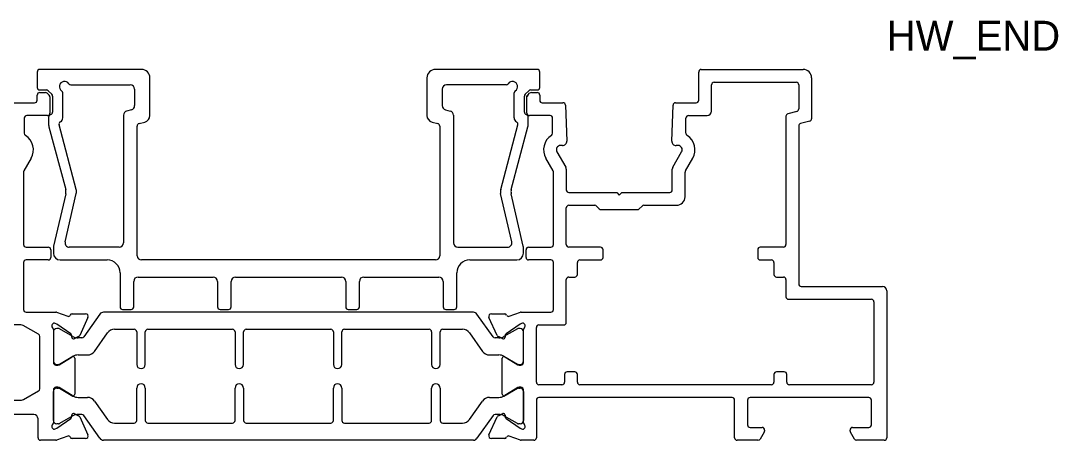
# Model space of a CAD drawing. Header units: metres. Extents: x 0 to 245, y -1 to 49.
# Drawn here: x 123.8 to 245.2, y 0 to 49.1 of the extents above; entities that cross this region are included whole.
import ezdxf

# ---------------------------------------------------------------- set-up
doc = ezdxf.new("R2010")
doc.units = ezdxf.units.M

msp = doc.modelspace()

# ---------------------------------------------------------------- linework, layer by layer
for p, q in [((125.705705, 43.100009), (125.705705, 41.300009)), ((137.905705, 43.400009), (126.005706, 43.400009)), ((184.205705, 43.400009), (172.305706, 43.400009)), ((184.505706, 41.300009), (184.505706, 43.100009)), ((203.105706, 39.800009), (203.105706, 43.100009)), ((203.405706, 43.400009), (215.305706, 43.400009)), ((129.654036, 41.600009), (136.605706, 41.600009)), ((138.905705, 38.014631), (138.905705, 42.400009)), ((171.305706, 42.400009), (171.305706, 38.014631)), ((180.557374, 41.600009), (173.605706, 41.600009)), ((204.605706, 38.500009), (204.605706, 41.600009)), ((204.905706, 41.900009), (214.505706, 41.900009)), ((214.805706, 41.600009), (214.805706, 38.783121)), ((216.305706, 42.400009), (216.305706, 37.632131)), ((125.70487, 39.8), (125.70487, 40.4)), ((126.00487, 40.7), (126.680606, 40.7)), ((126.005706, 41.000009), (126.781441, 41.000009)), ((126.892738, 40.612132), (127.117002, 40.387867)), ((126.993573, 40.912141), (127.417837, 40.487877)), ((127.20487, 40.175735), (127.20487, 38.3)), ((127.505706, 40.275745), (127.505706, 38.406049)), ((128.705705, 37.719249), (128.705705, 40.651677)), ((137.105706, 41.100009), (137.105706, 39.167049)), ((173.105706, 41.100009), (173.105706, 39.167049)), ((181.505706, 37.719249), (181.505706, 40.651677)), ((182.705705, 38.406049), (182.705705, 40.275745)), ((182.793574, 40.487877), (183.217838, 40.912141)), ((183.005706, 40.300009), (183.093574, 40.387877)), ((183.005706, 40.175745), (183.005706, 40.300009)), ((183.005706, 38.300009), (183.005706, 40.175745)), ((183.093574, 40.387877), (183.317838, 40.612141)), ((183.429969, 41.000009), (184.205705, 41.000009)), ((183.52997, 40.700009), (184.205706, 40.700009)), ((184.505706, 40.400009), (184.505706, 39.800009)), ((122.994577, 39.5), (125.40487, 39.5)), ((184.805706, 39.500009), (187.215999, 39.500009)), ((187.515816, 39.210479), (187.66224, 35.017459)), ((199.949171, 35.017459), (200.095595, 39.210479)), ((200.395412, 39.500009), (202.805706, 39.500009)), ((124.20487, 37.7), (124.20487, 35.936708)), ((126.90487, 38), (124.50487, 38)), ((127.052134, 37.819519), (127.052134, 36.935042)), ((127.3134, 38.126045), (127.244442, 38.099523)), ((135.805706, 38.052104), (135.805706, 23.100009)), ((136.734537, 38.683931), (136.176875, 38.535221)), ((173.476875, 38.683931), (174.034537, 38.535221)), ((174.405705, 38.052104), (174.405705, 23.100009)), ((182.96697, 38.099523), (182.898012, 38.126045)), ((183.159276, 36.935042), (183.159276, 37.819519)), ((185.705706, 38.000009), (183.305706, 38.000009)), ((186.005706, 35.936717), (186.005706, 37.700009)), ((201.605706, 35.936717), (201.605706, 37.700009)), ((201.905706, 38.000009), (204.105706, 38.000009)), ((213.305706, 37.920801), (213.305706, 22.900009)), ((214.583351, 38.493344), (213.52806, 38.210579)), ((127.085874, 36.677478), (129.041678, 29.34021)), ((130.278024, 29.361046), (128.262822, 36.921151)), ((137.405705, 21.600009), (137.405705, 36.769525)), ((137.628407, 37.059396), (138.311836, 37.241644)), ((171.899575, 37.241644), (172.583004, 37.059396)), ((172.805706, 36.769525), (172.805706, 21.600009)), ((179.933387, 29.361046), (181.948589, 36.921151)), ((181.169733, 29.34021), (183.125538, 36.677478)), ((214.805706, 36.769811), (214.805706, 18.300009)), ((216.083351, 37.342353), (215.02806, 37.059589)), ((187.162544, 34.500009), (186.946335, 34.500009)), ((200.665076, 34.500009), (200.448867, 34.500009)), ((124.996292, 33), (124.145038, 31.525585)), ((186.065538, 31.525594), (185.214284, 33.000009)), ((186.513322, 33.750009), (187.538718, 31.973971)), ((200.072693, 31.973971), (201.098089, 33.750009)), ((201.545898, 31.525637), (202.397127, 33.000009)), ((187.605706, 31.723971), (187.605706, 29.300009)), ((200.005706, 29.300009), (200.005706, 31.723971)), ((124.104845, 31.375585), (124.10487, 22.9)), ((186.10573, 22.900009), (186.10573, 31.375594)), ((201.505706, 28.500009), (201.505706, 31.375637)), ((129.049808, 28.857786), (127.631315, 22.71098)), ((128.978574, 23.212439), (130.286154, 28.878622)), ((181.232837, 23.212439), (179.925257, 28.878622)), ((182.580096, 22.71098), (181.161602, 28.857786)), ((187.905706, 29.000009), (193.505706, 29.000009)), ((193.505706, 29.000009), (193.805706, 28.700009)), ((193.805706, 28.700009), (194.105706, 29.000009)), ((194.105706, 29.000009), (199.705706, 29.000009)), ((187.60573, 22.900009), (187.60573, 27.200009)), ((187.90573, 27.500009), (190.931441, 27.500009)), ((191.143574, 27.412141), (191.467838, 27.087877)), ((191.67997, 27.000009), (195.931441, 27.000009)), ((196.143574, 27.087877), (196.467838, 27.412141)), ((196.67997, 27.500009), (200.505706, 27.500009)), ((124.40487, 22.6), (127.00487, 22.6)), ((127.30487, 22.3), (127.30487, 21.4)), ((127.605706, 22.486121), (127.605706, 21.900009)), ((135.305706, 22.600009), (129.465769, 22.600009)), ((174.905705, 22.600009), (180.745642, 22.600009)), ((182.605706, 21.900009), (182.605706, 22.486121)), ((182.90573, 21.400009), (182.90573, 22.300009)), ((183.20573, 22.600009), (185.80573, 22.600009)), ((191.60573, 22.600009), (187.90573, 22.600009)), ((191.90573, 21.400009), (191.90573, 22.300009)), ((210.005706, 22.300009), (210.005706, 21.400009)), ((213.005706, 22.600009), (210.305706, 22.600009)), ((124.10487, 20.8), (124.10487, 15.3)), ((127.00487, 21.1), (124.40487, 21.1)), ((128.405705, 21.100009), (133.905705, 21.100009)), ((172.305706, 21.100009), (137.905705, 21.100009)), ((176.305706, 21.100009), (181.805706, 21.100009)), ((185.80573, 21.100009), (183.20573, 21.100009)), ((186.10573, 15.300009), (186.10573, 20.800009)), ((188.90573, 19.400009), (188.90573, 20.800009)), ((189.20573, 21.100009), (191.60573, 21.100009)), ((210.305706, 21.100009), (211.605706, 21.100009)), ((211.905706, 20.800009), (211.905706, 19.400009)), ((135.405705, 19.600009), (135.405705, 15.600009)), ((174.805706, 15.600009), (174.805706, 19.600009)), ((137.005706, 15.600009), (137.005706, 18.600009)), ((137.505706, 19.100009), (146.305706, 19.100009)), ((146.805706, 18.600009), (146.805706, 15.600009)), ((148.405705, 15.600009), (148.405705, 18.600009)), ((148.905705, 19.100009), (161.305706, 19.100009)), ((161.805706, 18.600009), (161.805706, 15.600009)), ((163.405705, 15.600009), (163.405705, 18.600009)), ((163.905705, 19.100009), (172.705705, 19.100009)), ((173.205705, 18.600009), (173.205705, 15.600009)), ((187.60573, 13.800009), (187.60573, 18.800009)), ((187.90573, 19.100009), (188.60573, 19.100009)), ((212.205706, 19.100009), (213.005706, 19.100009)), ((213.305706, 18.800009), (213.305706, 16.800009)), ((215.105706, 18.000009), (224.605706, 18.000009)), ((225.105706, 17.500009), (225.105706, 0.300009)), ((213.605706, 16.500009), (223.305706, 16.500009)), ((223.605706, 16.200009), (223.605706, 6.800009)), ((124.40487, 15), (127.873644, 15)), ((127.975158, 14.982302), (129.277047, 14.514154)), ((129.790945, 14.793872), (131.369873, 14.80433)), ((133.048358, 14.773289), (131.166919, 12.111525)), ((176.754753, 14.984687), (133.456658, 14.984687)), ((135.705705, 15.300009), (136.705705, 15.300009)), ((147.105706, 15.300009), (148.105706, 15.300009)), ((162.105706, 15.300009), (163.105706, 15.300009)), ((173.505706, 15.300009), (174.505706, 15.300009)), ((179.044492, 12.111525), (177.163053, 14.773289)), ((178.841588, 14.80433), (180.420516, 14.793872)), ((180.934413, 14.514154), (182.236328, 14.982312)), ((182.337842, 15.000009), (185.80573, 15.000009)), ((123.808325, 13.5), (109.20487, 13.5)), ((125.854455, 12.404121), (124.056855, 13.433857)), ((128.010466, 13.592725), (127.827757, 13.674072)), ((129.639223, 12.468259), (128.010466, 13.592725)), ((131.644586, 14.379354), (130.695936, 12.273839)), ((179.515525, 12.273839), (178.566875, 14.379354)), ((182.200994, 13.592725), (180.572238, 12.468259)), ((182.383703, 13.674072), (182.200994, 13.592725)), ((184.40573, 13.500009), (187.30573, 13.500009)), ((126.004455, 6.027905), (126.004455, 12.144313)), ((127.605706, 12.684687), (127.605706, 9.284687)), ((127.60573, 12.952786), (127.60573, 9.1)), ((128.21215, 13.084687), (128.005706, 13.084687)), ((129.894038, 12.145264), (128.312095, 13.057924)), ((129.758504, 12.082118), (129.767806, 12.197212)), ((132.411615, 10.407482), (133.934436, 12.561891)), ((134.751036, 12.984687), (137.055706, 12.984687)), ((137.355706, 12.684687), (137.355706, 8.884687)), ((138.355706, 8.884687), (138.355706, 12.684687)), ((138.655706, 12.984687), (148.555706, 12.984687)), ((148.855706, 12.684687), (148.855706, 8.884687)), ((149.855706, 8.884687), (149.855706, 12.684687)), ((150.155706, 12.984687), (160.055706, 12.984687)), ((160.355706, 12.684687), (160.355706, 8.884687)), ((161.355706, 8.884687), (161.355706, 12.684687)), ((161.655706, 12.984687), (171.555706, 12.984687)), ((171.855706, 12.684687), (171.855706, 8.884687)), ((172.855706, 8.884687), (172.855706, 12.684687)), ((173.155706, 12.984687), (175.460375, 12.984687)), ((176.276975, 12.561891), (177.799796, 10.407482)), ((181.899317, 13.057924), (180.317373, 12.145264)), ((180.443654, 12.197212), (180.452956, 12.082118)), ((182.205706, 13.084687), (181.999261, 13.084687)), ((182.605706, 9.284687), (182.605706, 12.684687)), ((182.60573, 9.1), (182.60573, 12.952786)), ((184.10573, 6.800009), (184.10573, 13.200009)), ((130.551, 12.126028), (130.043577, 11.885309)), ((130.921939, 11.984687), (130.493705, 11.984687)), ((179.717706, 11.984687), (179.289472, 11.984687)), ((180.167884, 11.885309), (179.660461, 12.126028)), ((128.283226, 8.843934), (129.801528, 9.77071)), ((128.312095, 8.911449), (129.894038, 9.824109)), ((130.493705, 9.984687), (131.595016, 9.984687)), ((178.616395, 9.984687), (179.717706, 9.984687)), ((180.317373, 9.824109), (181.899317, 8.911449)), ((180.409932, 9.77071), (181.928234, 8.843934)), ((127.90573, 8.8), (128.126924, 8.8)), ((128.005706, 8.884687), (128.21215, 8.884687)), ((130.10573, 9.6), (130.10573, 5.4)), ((180.10573, 5.4), (180.10573, 9.6)), ((181.999261, 8.884687), (182.205706, 8.884687)), ((182.084537, 8.8), (182.30573, 8.8)), ((187.405706, 7.700009), (187.405706, 6.800009)), ((188.605706, 8.000009), (187.705706, 8.000009)), ((188.905706, 6.800009), (188.905706, 7.700009)), ((211.905706, 7.700009), (211.905706, 6.800009)), ((213.105706, 8.000009), (212.205706, 8.000009)), ((213.405706, 6.800009), (213.405706, 7.700009)), ((128.126924, 6.2), (127.90573, 6.2)), ((128.005706, 6.115312), (128.21215, 6.115312)), ((129.801528, 5.229289), (128.283226, 6.156065)), ((128.312095, 6.08855), (129.894038, 5.17589)), ((137.355706, 2.315312), (137.355706, 6.115312)), ((138.355706, 6.115312), (138.355706, 2.315312)), ((148.855706, 2.315312), (148.855706, 6.115312)), ((149.855706, 6.115312), (149.855706, 2.315312)), ((160.355706, 2.315312), (160.355706, 6.115312)), ((161.355706, 6.115312), (161.355706, 2.315312)), ((171.855706, 2.315312), (171.855706, 6.115312)), ((172.855706, 6.115312), (172.855706, 2.315312)), ((180.317373, 5.17589), (181.899317, 6.08855)), ((181.928234, 6.156065), (180.409932, 5.229289)), ((181.999261, 6.115312), (182.205706, 6.115312)), ((182.30573, 6.2), (182.084537, 6.2)), ((187.105706, 6.500009), (184.40573, 6.500009)), ((211.605706, 6.500009), (189.205706, 6.500009)), ((223.305706, 6.500009), (213.705706, 6.500009)), ((124.12048, 4.766987), (125.854455, 5.768098)), ((127.605706, 2.315312), (127.605706, 5.715312)), ((127.60573, 5.9), (127.60573, 2.047213)), ((130.493705, 5.015312), (131.595016, 5.015312)), ((178.616395, 5.015312), (179.717706, 5.015312)), ((182.605706, 5.715312), (182.605706, 2.315312)), ((182.60573, 2.047213), (182.60573, 5.9)), ((207.005706, 5.000009), (184.405706, 5.000009)), ((223.005706, 5.000009), (209.105706, 5.000009)), ((108.604455, 4.7), (123.87048, 4.7)), ((132.411615, 4.592517), (133.934436, 2.438108)), ((176.276975, 2.438108), (177.799796, 4.592517)), ((184.105706, 4.700009), (184.105706, 0.300009)), ((207.305706, 0.300009), (207.305706, 4.700009)), ((208.805706, 4.700009), (208.805706, 1.800009)), ((223.305706, 1.800009), (223.305706, 4.700009)), ((125.304455, 3), (122.53408, 3)), ((125.804455, 0.3), (125.804455, 2.5)), ((128.010466, 1.407274), (129.639223, 2.53174)), ((129.894038, 2.854735), (128.312095, 1.942075)), ((129.767806, 2.802787), (129.758504, 2.917881)), ((130.043577, 3.11469), (130.551, 2.873971)), ((130.921939, 3.015312), (130.493705, 3.015312)), ((130.695936, 2.72616), (131.644586, 0.620645)), ((133.048358, 0.22671), (131.166919, 2.888474)), ((179.044492, 2.888474), (177.163053, 0.22671)), ((178.566875, 0.620645), (179.515525, 2.72616)), ((179.717706, 3.015312), (179.289472, 3.015312)), ((179.660461, 2.873971), (180.167884, 3.11469)), ((181.899317, 1.942075), (180.317373, 2.854735)), ((180.452956, 2.917881), (180.443654, 2.802787)), ((180.572238, 2.53174), (182.200994, 1.407274)), ((127.827757, 1.325927), (128.010466, 1.407274)), ((128.21215, 1.915312), (128.005706, 1.915312)), ((134.751036, 2.015312), (137.055706, 2.015312)), ((138.655706, 2.015312), (148.555706, 2.015312)), ((150.155706, 2.015312), (160.055706, 2.015312)), ((161.655706, 2.015312), (171.555706, 2.015312)), ((173.155706, 2.015312), (175.460375, 2.015312)), ((182.205706, 1.915312), (181.999261, 1.915312)), ((182.200994, 1.407274), (182.383703, 1.325927)), ((209.105706, 1.500009), (210.505706, 1.500009)), ((221.105706, 1.500009), (223.005706, 1.500009)), ((127.874167, 0), (126.104455, 0)), ((129.277047, 0.485845), (127.975158, 0.017697)), ((131.369873, 0.195669), (129.790945, 0.206127)), ((176.754753, 0.015312), (133.456658, 0.015312)), ((180.420516, 0.206127), (178.841588, 0.195669)), ((182.236276, 0.017706), (180.934413, 0.485845)), ((183.805706, 0.000009), (182.33779, 0.000009)), ((210.035848, 0.000009), (207.605706, 0.000009)), ((210.762953, 0.928755), (210.293096, 0.14566)), ((210.805706, 1.200009), (210.805706, 1.083104)), ((220.805706, 1.083104), (220.805706, 1.200009)), ((221.318315, 0.14566), (220.848458, 0.928755)), ((224.805706, 0.000009), (221.575563, 0.000009))]:
    msp.add_line(p, q)
for centre, radius, start, end in [((126.005706, 43.100009), 0.3, 90, 180), ((137.905705, 42.400009), 1, 0, 90), ((172.305706, 42.400009), 1, 90, 180), ((184.205705, 43.100009), 0.3, 0, 90), ((203.405706, 43.100009), 0.3, 90, 180), ((215.305706, 42.400009), 1, 0, 90), ((126.005706, 41.300009), 0.3, 180, 270), ((128.905705, 41.400009), 0.6, 33.748989, 236.251011), ((129.654036, 41.900009), 0.3, 213.748989, 270), ((136.605706, 41.100009), 0.5, 0, 90), ((173.605706, 41.100009), 0.5, 90, 180), ((180.557374, 41.900009), 0.3, 270, 326.251011), ((181.305706, 41.400009), 0.6, 303.748989, 146.251011), ((184.205705, 41.300009), 0.3, 270, 0), ((204.905706, 41.600009), 0.3, 90, 180), ((214.505706, 41.600009), 0.3, 0, 90), ((126.00487, 40.4), 0.3, 90, 180), ((126.680606, 40.4), 0.3, 45, 90), ((126.781441, 40.700009), 0.3, 45, 90), ((126.90487, 40.175735), 0.3, 0, 45), ((127.205705, 40.275745), 0.3, 0, 45), ((128.405705, 40.651677), 0.3, 0, 56.251011), ((181.805706, 40.651677), 0.3, 123.748989, 180), ((183.005706, 40.275745), 0.3, 135, 180), ((183.305706, 40.175745), 0.3, 135, 180), ((183.429969, 40.700009), 0.3, 90, 135), ((183.52997, 40.400009), 0.3, 90, 135), ((184.205706, 40.400009), 0.3, 0, 90), ((125.40487, 39.8), 0.3, 270, 0), ((136.605706, 39.167049), 0.5, 284.931417, 0), ((173.605706, 39.167049), 0.5, 180, 255.068583), ((184.805706, 39.800009), 0.3, 180, 270), ((187.215999, 39.200009), 0.3, 2, 90), ((200.395412, 39.200009), 0.3, 90, 178), ((202.805706, 39.800009), 0.3, 270, 0), ((124.50487, 37.7), 0.3, 90, 180), ((126.90487, 38.3), 0.3, 270, 0), ((127.352135, 37.819519), 0.3, 111.037511, 180), ((127.205705, 38.406049), 0.3, 291.037511, 0), ((128.205705, 37.719249), 0.5, 295.705312, 0), ((136.305706, 38.052104), 0.5, 104.931417, 180), ((138.105706, 38.014631), 0.8, 284.931417, 0), ((172.105706, 38.014631), 0.8, 180, 255.068583), ((173.905705, 38.052104), 0.5, 0, 75.068583), ((182.005706, 37.719249), 0.5, 180, 244.294688), ((183.005706, 38.406049), 0.3, 180, 248.962489), ((182.859275, 37.819519), 0.3, 0, 68.962489), ((183.305706, 38.300009), 0.3, 180, 270), ((185.705706, 37.700009), 0.3, 0, 90), ((201.905706, 37.700009), 0.3, 90, 180), ((204.105706, 38.500009), 0.5, 270, 0), ((213.605706, 37.920801), 0.3, 105, 180), ((214.505706, 38.783121), 0.3, 285, 0), ((216.005706, 37.632131), 0.3, 285, 0), ((128.052134, 36.935042), 1, 180, 194.925581), ((128.552699, 36.99842), 0.3, 115.705312, 194.925581), ((137.705705, 36.769525), 0.3, 104.931417, 180), ((172.505706, 36.769525), 0.3, 0, 75.068583), ((181.658712, 36.99842), 0.3, 345.074419, 64.294688), ((182.159276, 36.935042), 1, 345.074419, 0), ((215.105706, 36.769811), 0.3, 105, 180), ((124.50487, 35.936708), 0.3, 180, 237.356923), ((123.264241, 34), 2, 330, 57.356923), ((186.946335, 34.000009), 2, 122.643077, 210), ((185.705706, 35.936717), 0.3, 302.643077, 0), ((201.905706, 35.936717), 0.3, 180, 237.356923), ((200.665076, 34.000009), 2, 330, 57.356923), ((186.946335, 34.000009), 0.5, 90, 210), ((187.162544, 35.000009), 0.5, 270, 2), ((200.448867, 35.000009), 0.5, 178, 270), ((200.665076, 34.000009), 0.5, 330, 90), ((187.105706, 31.723971), 0.5, 0, 30), ((200.505706, 31.723971), 0.5, 150, 180), ((124.404845, 31.375585), 0.3, 150, 180), ((185.80573, 31.375594), 0.3, 0, 30), ((201.805706, 31.375637), 0.3, 150, 180), ((128.075416, 29.082646), 1, 347.005383, 14.925581), ((129.311764, 29.103481), 1, 347.005383, 14.925581), ((180.899647, 29.103481), 1, 165.074419, 192.994617), ((182.135995, 29.082646), 1, 165.074419, 192.994617), ((187.905706, 29.300009), 0.3, 180, 270), ((199.705706, 29.300009), 0.3, 270, 0), ((200.505706, 28.500009), 1, 270, 0), ((187.90573, 27.200009), 0.3, 90, 180), ((190.931441, 27.200009), 0.3, 45, 90), ((191.67997, 27.300009), 0.3, 225, 270), ((195.931441, 27.300009), 0.3, 270, 315), ((196.67997, 27.200009), 0.3, 90, 135), ((129.465769, 23.100009), 0.5, 167.005383, 270), ((135.305706, 23.100009), 0.5, 270, 0), ((174.905705, 23.100009), 0.5, 180, 270), ((180.745642, 23.100009), 0.5, 270, 12.994617), ((124.40487, 22.9), 0.3, 180, 270), ((127.00487, 22.3), 0.3, 0, 90), ((128.405705, 21.900009), 0.8, 180, 270), ((128.605706, 22.486121), 1, 167.005383, 180), ((181.805706, 21.900009), 0.8, 270, 0), ((181.605706, 22.486121), 1, 0, 12.994617), ((183.20573, 22.300009), 0.3, 90, 180), ((185.80573, 22.900009), 0.3, 270, 0), ((187.90573, 22.900009), 0.3, 180, 270), ((191.60573, 22.300009), 0.3, 0, 90), ((210.305706, 22.300009), 0.3, 90, 180), ((213.005706, 22.900009), 0.3, 270, 0), ((124.40487, 20.8), 0.3, 90, 180), ((127.00487, 21.4), 0.3, 270, 0), ((133.905705, 19.600009), 1.5, 0, 90), ((137.905705, 21.600009), 0.5, 180, 270), ((172.305706, 21.600009), 0.5, 270, 0), ((176.305706, 19.600009), 1.5, 90, 180), ((183.20573, 21.400009), 0.3, 180, 270), ((185.80573, 20.800009), 0.3, 0, 90), ((189.20573, 20.800009), 0.3, 90, 180), ((191.60573, 21.400009), 0.3, 270, 0), ((210.305706, 21.400009), 0.3, 180, 270), ((211.605706, 20.800009), 0.3, 0, 90), ((137.505706, 18.600009), 0.5, 90, 180), ((146.305706, 18.600009), 0.5, 0, 90), ((148.905705, 18.600009), 0.5, 90, 180), ((161.305706, 18.600009), 0.5, 0, 90), ((163.905705, 18.600009), 0.5, 90, 180), ((172.705705, 18.600009), 0.5, 0, 90), ((187.90573, 18.800009), 0.3, 90, 180), ((188.60573, 19.400009), 0.3, 270, 0), ((212.205706, 19.400009), 0.3, 180, 270), ((213.005706, 18.800009), 0.3, 0, 90), ((215.105706, 18.300009), 0.3, 180, 270), ((224.605706, 17.500009), 0.5, 0, 90), ((213.605706, 16.800009), 0.3, 180, 270), ((223.305706, 16.200009), 0.3, 0, 90), ((124.40487, 15.3), 0.3, 180, 270), ((127.873644, 14.7), 0.3, 70.221829, 90), ((129.356566, 14.735291), 0.235, 250.221829, 336), ((129.792501, 14.558878), 0.235, 90, 156), ((131.37186, 14.504336), 0.3, 335.379459, 90), ((133.456658, 14.484687), 0.5, 90, 144.745828), ((135.705705, 15.600009), 0.3, 180, 270), ((136.705705, 15.600009), 0.3, 270, 0), ((147.105706, 15.600009), 0.3, 180, 270), ((148.105706, 15.600009), 0.3, 270, 0), ((162.105706, 15.600009), 0.3, 180, 270), ((163.105706, 15.600009), 0.3, 270, 0), ((173.505706, 15.600009), 0.3, 180, 270), ((174.505706, 15.600009), 0.3, 270, 0), ((176.754753, 14.484687), 0.5, 35.254172, 90), ((178.839601, 14.504336), 0.3, 90, 204.620541), ((180.41896, 14.558878), 0.235, 24, 90), ((180.854894, 14.735291), 0.235, 204, 289.778171), ((182.337842, 14.700009), 0.3, 90, 109.778171), ((185.80573, 15.300009), 0.3, 270, 0), ((123.808325, 13), 0.5, 60.194203, 90), ((127.705755, 13.39999), 0.300009, 66.004713, 228.187329), ((182.505706, 13.39999), 0.300009, 311.812671, 113.995287), ((184.40573, 13.200009), 0.3, 90, 180), ((187.30573, 13.800009), 0.3, 270, 0), ((125.704455, 12.144313), 0.3, 0, 60), ((127.30573, 12.952786), 0.3, 0, 48.187329), ((128.005706, 12.684687), 0.4, 90, 180), ((128.21215, 12.884687), 0.2, 60.018361, 90), ((129.468781, 12.221379), 0.3, 355.379459, 55.379459), ((130.493705, 13.184687), 1.2, 240.018361, 270), ((130.422416, 12.397074), 0.3, 295.379459, 335.745828), ((134.751036, 11.984687), 1, 90, 144.745828), ((137.055706, 12.684687), 0.3, 0, 90), ((138.655706, 12.684687), 0.3, 90, 180), ((148.555706, 12.684687), 0.3, 0, 90), ((150.155706, 12.684687), 0.3, 90, 180), ((160.055706, 12.684687), 0.3, 0, 90), ((161.655706, 12.684687), 0.3, 90, 180), ((171.555706, 12.684687), 0.3, 0, 90), ((173.155706, 12.684687), 0.3, 90, 180), ((175.460375, 11.984687), 1, 35.254172, 90), ((179.789044, 12.397074), 0.3, 204.254172, 244.620541), ((179.717706, 13.184687), 1.2, 270, 299.981639), ((180.742679, 12.221379), 0.3, 124.620541, 184.620541), ((181.999261, 12.884687), 0.2, 90, 119.981639), ((182.205706, 12.684687), 0.4, 0, 90), ((182.90573, 12.952786), 0.3, 131.812671, 180), ((129.957854, 12.066006), 0.2, 175.379459, 295.379459), ((130.921939, 12.284687), 0.3, 270, 324.745828), ((179.289472, 12.284687), 0.3, 215.254172, 270), ((180.253606, 12.066006), 0.2, 244.620541, 4.620541), ((129.90573, 9.6), 0.2, 0, 121.4), ((130.493705, 8.784687), 1.2, 90, 119.981639), ((131.595016, 10.984687), 1, 270, 324.745828), ((178.616395, 10.984687), 1, 215.254172, 270), ((179.717706, 8.784687), 1.2, 60.018361, 90), ((180.30573, 9.6), 0.2, 58.6, 180), ((128.005706, 9.284687), 0.4, 180, 270), ((127.90573, 9.1), 0.3, 180, 270), ((128.126924, 9.1), 0.3, 270, 301.4), ((128.21215, 9.084687), 0.2, 270, 299.981639), ((137.855706, 8.884687), 0.5, 180, 0), ((149.355706, 8.884687), 0.5, 180, 0), ((160.855706, 8.884687), 0.5, 180, 0), ((172.355706, 8.884687), 0.5, 180, 0), ((181.999261, 9.084687), 0.2, 240.018361, 270), ((182.084537, 9.1), 0.3, 238.6, 270), ((182.205706, 9.284687), 0.4, 270, 0), ((182.30573, 9.1), 0.3, 270, 0), ((187.705706, 7.700009), 0.3, 90, 180), ((188.605706, 7.700009), 0.3, 0, 90), ((212.205706, 7.700009), 0.3, 90, 180), ((213.105706, 7.700009), 0.3, 0, 90), ((128.005706, 5.715312), 0.4, 90, 180), ((127.90573, 5.9), 0.3, 90, 180), ((128.126924, 5.9), 0.3, 58.6, 90), ((128.21215, 5.915312), 0.2, 60.018361, 90), ((137.855706, 6.115312), 0.5, 0, 180), ((149.355706, 6.115312), 0.5, 0, 180), ((160.855706, 6.115312), 0.5, 0, 180), ((172.355706, 6.115312), 0.5, 0, 180), ((181.999261, 5.915312), 0.2, 90, 119.981639), ((182.084537, 5.9), 0.3, 90, 121.4), ((182.205706, 5.715312), 0.4, 0, 90), ((182.30573, 5.9), 0.3, 0, 90), ((184.40573, 6.800009), 0.3, 180, 270), ((187.105706, 6.800009), 0.3, 270, 0), ((189.205706, 6.800009), 0.3, 180, 270), ((211.605706, 6.800009), 0.3, 270, 0), ((213.705706, 6.800009), 0.3, 180, 270), ((223.305706, 6.800009), 0.3, 270, 0), ((125.704455, 6.027905), 0.3, 300, 0), ((129.90573, 5.4), 0.2, 238.6, 0), ((130.493705, 6.215312), 1.2, 240.018361, 270), ((131.595016, 4.015312), 1, 35.254172, 90), ((178.616395, 4.015312), 1, 90, 144.745828), ((179.717706, 6.215312), 1.2, 270, 299.981639), ((180.30573, 5.4), 0.2, 180, 301.4), ((184.405706, 4.700009), 0.3, 90, 180), ((207.005706, 4.700009), 0.3, 0, 90), ((209.105706, 4.700009), 0.3, 90, 180), ((223.005706, 4.700009), 0.3, 0, 90), ((123.87048, 5.2), 0.5, 270, 300), ((125.304455, 2.5), 0.5, 0, 90), ((129.468781, 2.77862), 0.3, 304.620541, 4.620541), ((129.957854, 2.933993), 0.2, 64.620541, 184.620541), ((130.493705, 1.815312), 1.2, 90, 119.981639), ((130.422416, 2.602925), 0.3, 24.254172, 64.620541), ((130.921939, 2.715312), 0.3, 35.254172, 90), ((134.751036, 3.015312), 1, 215.254172, 270), ((175.460375, 3.015312), 1, 270, 324.745828), ((179.289472, 2.715312), 0.3, 90, 144.745828), ((179.789044, 2.602925), 0.3, 115.379459, 155.745828), ((179.717706, 1.815312), 1.2, 60.018361, 90), ((180.253606, 2.933993), 0.2, 355.379459, 115.379459), ((180.742679, 2.77862), 0.3, 175.379459, 235.379459), ((127.705755, 1.600009), 0.300009, 131.812671, 293.995287), ((127.30573, 2.047213), 0.3, 311.812671, 0), ((128.005706, 2.315312), 0.4, 180, 270), ((128.21215, 2.115312), 0.2, 270, 299.981639), ((137.055706, 2.315312), 0.3, 270, 0), ((138.655706, 2.315312), 0.3, 180, 270), ((148.555706, 2.315312), 0.3, 270, 0), ((150.155706, 2.315312), 0.3, 180, 270), ((160.055706, 2.315312), 0.3, 270, 0), ((161.655706, 2.315312), 0.3, 180, 270), ((171.555706, 2.315312), 0.3, 270, 0), ((173.155706, 2.315312), 0.3, 180, 270), ((181.999261, 2.115312), 0.2, 240.018361, 270), ((182.205706, 2.315312), 0.4, 270, 0), ((182.505706, 1.600009), 0.300009, 246.004713, 48.187329), ((182.90573, 2.047213), 0.3, 180, 228.187329), ((209.105706, 1.800009), 0.3, 180, 270), ((210.505706, 1.200009), 0.3, 0, 90), ((221.105706, 1.200009), 0.3, 90, 180), ((223.005706, 1.800009), 0.3, 270, 0), ((126.104455, 0.3), 0.3, 180, 270), ((127.873644, 0.3), 0.3, 270, 289.778171), ((129.356566, 0.264708), 0.235, 24, 109.778171), ((129.792501, 0.441121), 0.235, 204, 270), ((131.37186, 0.495663), 0.3, 270, 24.620541), ((133.456658, 0.515312), 0.5, 215.254172, 270), ((176.754753, 0.515312), 0.5, 270, 324.745828), ((178.839601, 0.495663), 0.3, 155.379459, 270), ((180.41896, 0.441121), 0.235, 270, 336), ((180.854894, 0.264708), 0.235, 70.221829, 156), ((182.33779, 0.300009), 0.3, 250.221829, 270), ((183.805706, 0.300009), 0.3, 270, 0), ((207.605706, 0.300009), 0.3, 180, 270), ((210.035848, 0.300009), 0.3, 270, 329.036244), ((210.505706, 1.083104), 0.3, 329.036244, 0), ((221.105706, 1.083104), 0.3, 180, 210.963757), ((221.575563, 0.300009), 0.3, 210.963757, 270), ((224.805706, 0.300009), 0.3, 270, 0)]:
    msp.add_arc(centre, radius, start, end)

# ---------------------------------------------------------------- texts
msp.add_attdef('HW_END', (225.105706, 45.600009), '', height=3.5)

doc.saveas('drawing.dxf')
